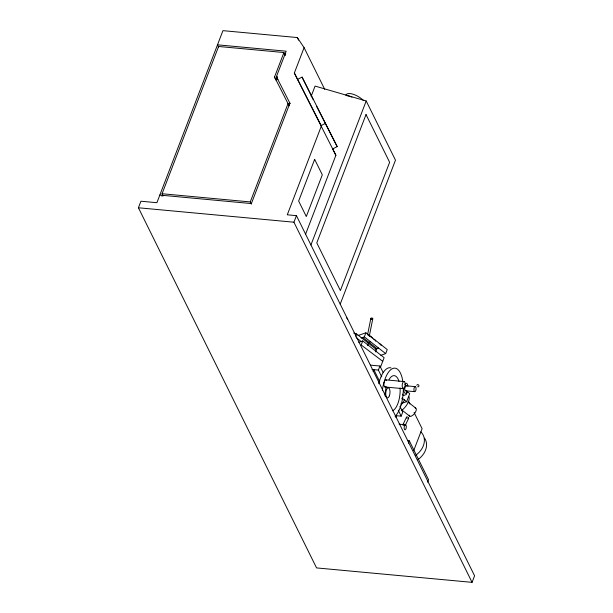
<?xml version="1.0" encoding="UTF-8"?>
<svg xmlns="http://www.w3.org/2000/svg" width="613" height="613" viewBox="0 0 613 613"><rect width="100%" height="100%" fill="white"/><g stroke="black" fill="none" stroke-linecap="round" stroke-linejoin="round"><path stroke-width="0.92" d="M367.654 334.33L370.811 318.584M369.417 335.51L372.765 318.837M304.086 47.645L294.347 73.008L321.388 125.964L287.29 214.803L296.439 215.653L474.585 575.799L472.071 582.35L316.561 567.914L138.415 207.769L140.929 201.217L156.897 202.704L222.94 30.65L297.305 37.554L304.086 47.645L324.714 89.337M163.181 195.968L162.077 193.739L218.611 46.473L283.926 52.534L285.405 55.515M161.985 196.275L162.667 194.49M277.337 76.518L275.996 80.019L274.524 77.046L283.926 52.534M277.881 79.636L276.409 76.663L286.179 51.201L217.5 44.826L218.603 47.055M251.368 204.16L250.265 201.93L288.041 103.52L289.144 105.75M289.926 103.137L251.376 203.57L159.824 195.072M311.143 96.333L315.074 86.081L366.199 100.984L395.485 160.185L340.215 304.155M472.071 582.35L293.926 222.205L296.439 215.653M305.535 234.335L335.886 155.265L297.558 79.383L302.071 77.115L337.188 146.622L332.675 148.89M310.929 244.955L366.199 100.984M355.693 336.231L356.574 333.947L353.732 333.104M380.443 367.294L384.129 357.67L362.758 340.935L361.195 345.004L382.734 361.318M361.088 338.001L364.321 336.874L365.877 332.813L387.247 349.556L385.692 353.617L380.834 355.302M367.7 345.632L368.965 342.338M375.685 351.893L376.957 348.598L362.704 337.434M373.148 371.394L373.815 369.654L379.723 381.592M381.761 376.903L378.39 370.076L379.945 366.015L370.413 365.133M395.937 417.468L396.603 415.729L401.178 416.15L402.733 412.089L399.914 406.381M407.101 392.45L406.319 394.481L403.339 395.661L402.549 394.075M400.94 403.66L406.626 401.691L409.737 393.569L406.764 391.24M408.381 443.26L409.315 440.831L407.484 440.655M413.76 450.448L422.112 428.702L414.074 412.457M427.629 482.186L428.571 479.749L409.315 440.831M402.986 424.556L406.457 417.284M408.649 418.288L405.561 424.755A2.529 1.05 -84.7 0 0 404.197 428.28A2.529 1.05 -84.7 0 0 405.975 428.755A2.529 1.05 -84.7 0 0 405.545 424.771L399.14 424.173M321.128 125.55L325.641 123.282M357.961 335.564L365.877 332.813M358.712 342.338L362.758 340.935M367.348 342.905L370.581 341.778M375.332 349.157L378.566 348.038M283.888 53.829L285.773 54.005M162.077 193.739L250.265 201.93M138.415 207.769L293.926 222.205M372.037 369.486L378.39 370.076M385.853 379.861L404.151 381.562A3.594 1.494 -84.7 0 1 404.764 387.24A3.594 1.494 -84.7 0 1 402.228 386.565A3.594 1.494 -84.7 0 1 404.151 381.562M406.151 385.799L415.292 386.642A2.529 1.05 -84.7 0 1 415.721 390.634A2.529 1.05 -84.7 0 1 413.944 390.159A2.529 1.05 -84.7 0 1 415.292 386.642M384.979 386.987L403.277 388.68M405.538 390.803L414.679 391.646M403.101 425.177L404.442 425.093M364.321 336.874L385.692 353.617M356.574 333.947L376.566 349.609M356.122 337.556L361.149 341.495M407.883 401.936L415.714 408.074M402.143 398.182L406.626 401.691M401.959 410.089L409.79 416.227M316.614 106.333L337.188 146.622M332.453 148.545L335.886 155.265M276.409 76.663L290.133 103.635M274.524 77.046L289.091 105.674M297.305 37.554L298.569 40.106M302.071 77.115L313.205 99.62M294.347 73.008L297.665 79.705M408.572 401.346L409.844 403.906M379.945 366.015L383.232 372.666M398.22 410.174L401.178 416.15M420.855 431.889A20.206 15.225 -26.3 0 1 415.783 455.26M424.579 438.142A20.206 15.225 -26.3 0 1 417.959 459.658M346.345 95.59A15.156 6.322 32 0 1 351.969 97.115M345.832 95.161A12.13 5.057 32 0 1 363.202 100.226M346.583 317.863A5.05 3.808 -26.3 0 1 347.686 319.503M378.75 383.746A25.256 10.505 -84.7 0 1 390.948 367.854M402.787 381.209A25.256 10.505 -84.7 0 0 385.255 378.428L383.485 384.19A25.256 10.505 -84.7 0 0 382.343 390.565M403.331 389.477A25.256 10.505 -84.7 0 1 395.094 416.342M389.033 379.508A17.754 7.387 -84.7 0 1 398.994 381.363M400.09 387.914A17.754 7.387 -84.7 0 1 392.404 410.794M385.087 395.998A17.754 7.387 -84.7 0 1 386.198 386.895M384.374 381.309A3.594 1.494 -84.7 0 1 386.527 380.535M385.769 386.703A3.594 1.494 -84.7 0 1 384.182 386.014A3.594 1.494 -84.7 0 1 384.121 382.129M402.986 424.955A1.211 0.728 25.5 0 1 403.783 424.227A1.211 0.728 25.5 0 1 405.17 425.161M406.756 418.12A1.211 0.728 25.5 0 1 406.894 416.97A1.211 0.728 25.5 0 1 408.58 417.744A1.211 0.728 25.5 0 1 407.852 418.618M404.825 384.374A5.05 2.1 -84.7 0 1 407.929 386.274M407.316 391.278A5.05 2.1 -84.7 0 1 404.718 392.987A5.05 2.1 -84.7 0 1 403.783 387.753M406.09 390.604A2.529 1.05 -84.7 0 1 404.779 388.351A2.529 1.05 -84.7 0 1 406.404 385.952M416.832 385.332A1.172 1.011 56.6 0 1 418.097 384.665A1.172 1.011 56.6 0 1 418.909 386.106A1.172 1.011 56.6 0 1 417.645 386.78M404.664 399.461A10.099 4.49 -51.9 0 1 400.864 405.147M402.082 397.99A5.05 2.245 -51.9 0 1 402.028 398.856M408.833 396.458A10.099 4.49 -51.9 0 1 401.346 410.641M415.093 407.936A5.05 2.245 -51.9 0 1 414.365 413.729A5.05 2.245 -51.9 0 1 409.185 415.147M379.14 343.655A1.893 0.965 21 0 1 380.995 345.387M373.8 339.472A1.893 0.965 21 0 1 375.654 341.203M367.992 335.204A1.893 0.965 21 0 1 370.06 336.192L370.26 336.483A1.893 0.965 21 0 1 370.344 336.767M368.957 335.763A3.525 1.793 21 0 1 372.321 337.993M314.653 159.349L298.646 201.049L306.301 216.527L322.308 174.828L314.653 159.349M366.03 114.577L316.783 242.863L340.384 290.562L389.63 162.276L366.03 114.577M389.355 395.845A5.05 2.1 -84.7 0 0 388.489 387.868A5.05 2.1 -84.7 0 0 385.792 394.895A5.05 2.1 -84.7 0 0 389.355 395.845M371.057 319.143A0.988 0.743 11.3 0 0 372.712 319.021A0.988 0.743 11.3 0 0 371.593 317.955A0.988 0.743 11.3 0 0 371.057 319.143"/></g></svg>
